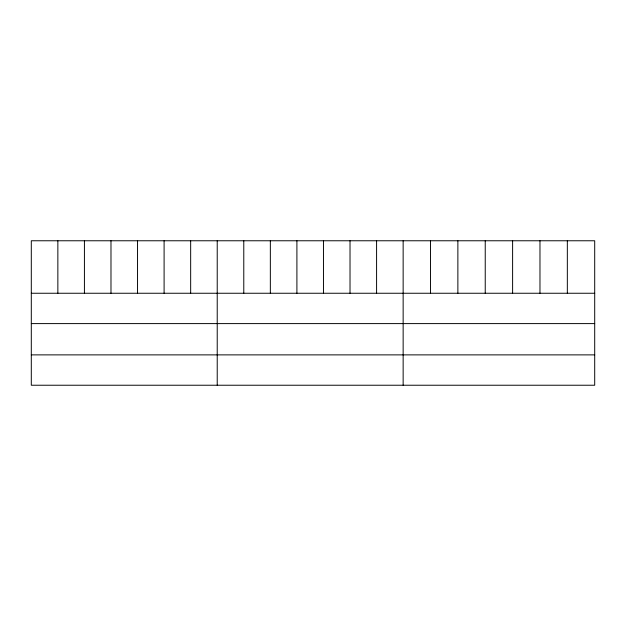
<?xml version="1.0" encoding="UTF-8"?>
<svg xmlns="http://www.w3.org/2000/svg" width="626" height="626" viewBox="0 0 626 626"><rect width="100%" height="100%" fill="white"/><g stroke="black" fill="none" stroke-linecap="round" stroke-linejoin="round"><path stroke-width="0.94" d="M594.7 293.25L594.7 385.233L31.3 385.233L31.3 240.767L594.7 240.767L594.7 293.25L31.3 293.25M31.3 323.603L594.7 323.603M31.3 354.879L594.7 354.879M567.336 240.767L567.336 293.25M539.972 240.767L539.972 293.25M512.608 240.767L512.608 293.25M485.236 240.767L485.236 293.25M457.872 240.767L457.872 293.25M430.508 240.767L430.508 293.25M403.144 240.767L403.144 385.233M376.586 240.767L376.586 293.25M350.02 240.767L350.02 293.25M323.462 240.767L323.462 293.25M296.904 240.767L296.904 293.25M270.346 240.767L270.346 293.25M243.78 240.767L243.78 293.25M217.222 240.767L217.222 385.233M190.664 240.767L190.664 293.25M164.098 240.767L164.098 293.25M137.54 240.767L137.54 293.25M110.982 240.767L110.982 293.25M84.424 240.767L84.424 293.25M57.858 240.767L57.858 293.25"/></g></svg>
